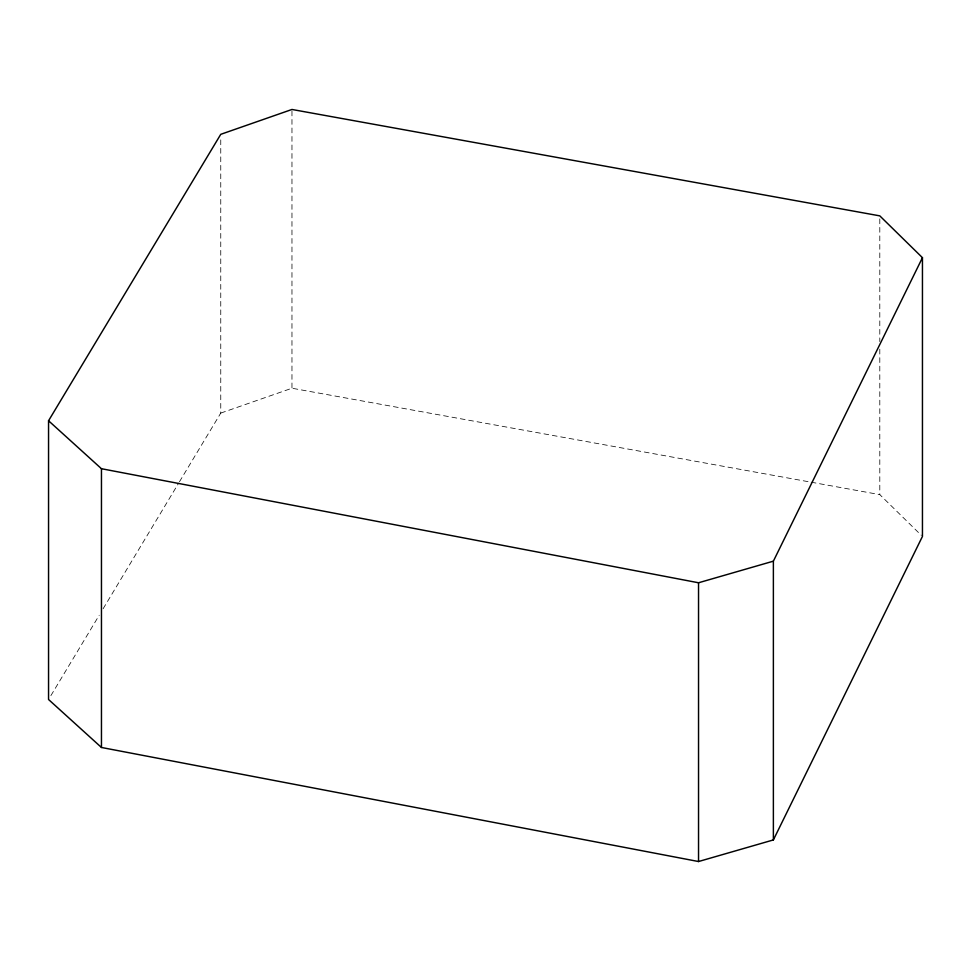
<?xml version="1.0" encoding="UTF-8"?>
<svg xmlns="http://www.w3.org/2000/svg" width="971" height="971" viewBox="0 0 971 971"><rect width="100%" height="100%" fill="white"/><g stroke="black" fill="none" stroke-linecap="round" stroke-linejoin="round"><path stroke-width="0.73" stroke-dasharray="4.86 3.64" d="M50.893 695.612L99.2 615.262M103.096 608.781L178.676 483.073M179.453 481.774L220.757 413.088L220.757 138.877M220.757 413.088L291.968 388.23L809.68 481.932M811.173 482.199L879.799 494.615L921.382 535.385M879.799 218.888L879.799 341.61M879.799 349.184L879.799 494.615M291.968 110.985L291.968 388.23"/><path stroke-width="1.46" d="M773.377 839.927L773.377 561.165L922.45 257.679L879.799 215.865L291.968 109.468L220.757 134.326L48.55 420.746L48.55 699.508L101.457 747.476L698.537 861.532L773.377 839.927L922.45 536.429L922.45 257.679M48.55 420.746L101.457 468.714L698.537 582.77L773.377 561.165M698.537 582.77L698.537 861.532M101.457 468.714L101.457 747.476"/></g></svg>
